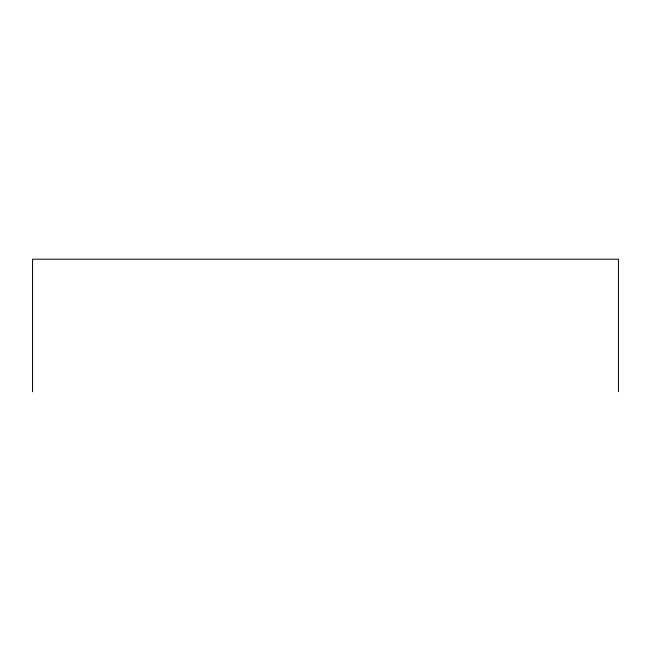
<?xml version="1.0" encoding="UTF-8"?>
<svg xmlns="http://www.w3.org/2000/svg" width="651" height="651" viewBox="0 0 651 651"><rect width="100%" height="100%" fill="white"/><g stroke="black" fill="none" stroke-linecap="round" stroke-linejoin="round"><path stroke-width="0.98" d="M618.45 391.812L618.45 259.188L32.55 259.188L32.55 391.812"/></g></svg>
